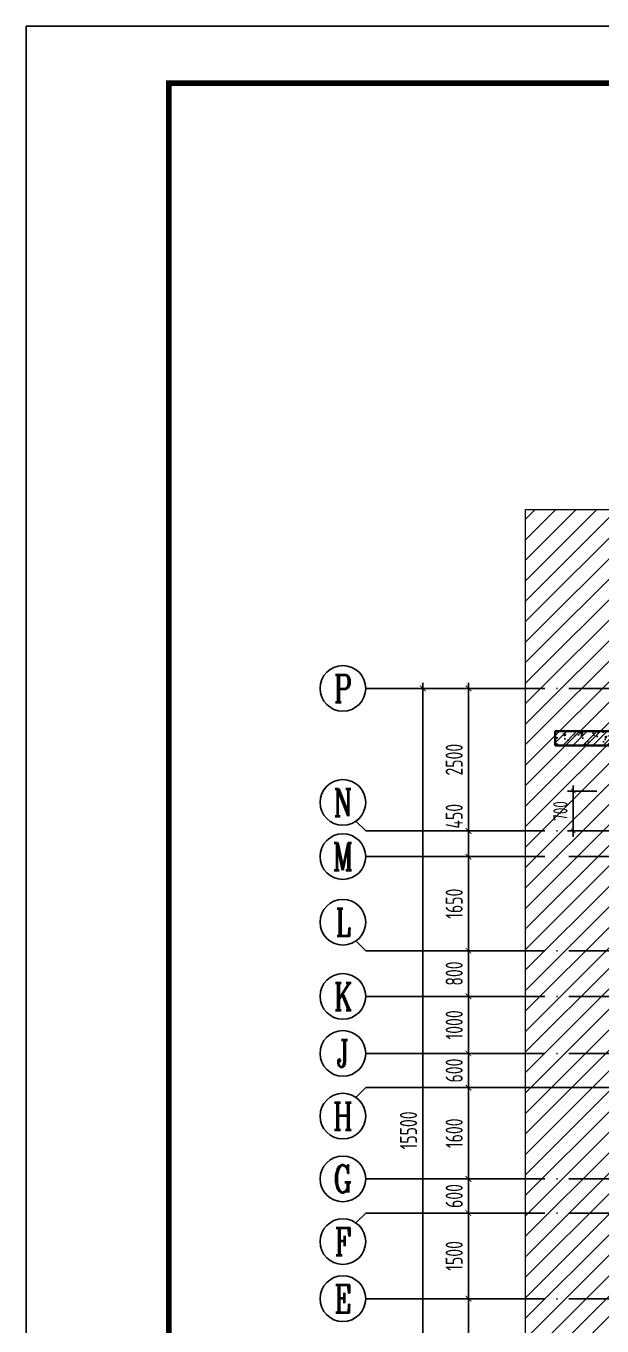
# Model space of a CAD drawing. Extents: x -655480 to 203344, y -294099 to 287156.
# Drawn here: x -418398 to -408307, y 203390 to 226182 of the extents above; entities that cross this region are included whole.
import ezdxf
from ezdxf.enums import TextEntityAlignment as Align

# ---------------------------------------------------------------- set-up
doc = ezdxf.new("R2010")
doc.units = 0
doc.header["$LTSCALE"] = 1000
doc.linetypes.add('DOTE', pattern=[2.42, 2, -0.2, 0.02, -0.2])
doc.layers.get('0').update_dxf_attribs({"linetype": 'CONTINUOUS'})
doc.layers.get('DEFPOINTS').update_dxf_attribs({"linetype": 'CONTINUOUS'})
for name, color, linetype in [('-TK', 7, 'CONTINUOUS'), ('A-AXIS', 1, 'CONTINUOUS'), ('A-DOTE', 10, 'DOTE'), ('AXIS_NUM', 7, 'CONTINUOUS'), ('S-J基础底板标注', 3, 'CONTINUOUS'), ('S-Q墙填充', 252, 'CONTINUOUS'), ('S-Q墙实线', 6, 'CONTINUOUS'), ('S-Y一般标注', 3, 'CONTINUOUS'), ('S-降板填充', 75, 'CONTINUOUS')]:
    doc.layers.add(name, color=color, linetype=linetype)
doc.layers.add('板元', color=253, linetype='CONTINUOUS', lineweight=18)
doc.styles.add('TSSD_Axis', font='complex.shx', dxfattribs={"width": 0.7, "bigfont": 'hztxt.shx'})
doc.styles.add('TSSD_DIMENSION', font='Tssdeng.shx', dxfattribs={"width": 0.7, "bigfont": 'tssdchn.shx'})
doc.dimstyles.new('TSSD_100_100', dxfattribs={"dimtxt": 300, "dimasz": 100, "dimexe": 100, "dimexo": 250, "dimgap": 100, "dimtad": 1, "dimdec": 0, "dimzin": 0, "dimdsep": 46, "dimtxsty": 'TSSD_DIMENSION', "dimblk": 'ARCHTICK', "dimcen": 0, "dimdle": 100, "dimclrt": 7, "dimadec": 0, "dimazin": 0, "dimtfac": 1, "dimtdec": 0, "dimtix": 1, "dimtmove": 2, "dimatfit": 3, "dimldrblk": 'ARCHTICK', "dimfxl": 1, "dimtolj": 1, "dimtzin": 0, "dimarcsym": 0})
doc.dimstyles.new('TSSD_100_100$0', dxfattribs={"dimtxt": 300, "dimasz": 80, "dimexe": 100, "dimexo": 250, "dimgap": 100, "dimtad": 1, "dimdec": 0, "dimzin": 0, "dimdsep": 46, "dimtxsty": 'TSSD_DIMENSION', "dimblk": 'ARCHTICK', "dimcen": 0, "dimdle": 100, "dimclrd": 3, "dimclre": 3, "dimclrt": 7, "dimadec": 0, "dimazin": 0, "dimtfac": 1, "dimtdec": 0, "dimtix": 1, "dimtmove": 2, "dimatfit": 3, "dimldrblk": 'ARCHTICK', "dimfxl": 1, "dimtolj": 1, "dimtzin": 0, "dimarcsym": 0})

# ---------------------------------------------------------------- blocks, each defined once
blk = doc.blocks.new('A1')
blk.add_lwpolyline([(0, 59400), (0, 0), (84100, 0), (84100, 59400)], close=True)
at = {"const_width": 100}
blk.add_lwpolyline([(2500, 58400), (2500, 1000), (83100, 1000), (83100, 58400)], close=True, dxfattribs=at)
blk = doc.blocks.new('ts_axno')
at = {"color": 0, "linetype": 'ByBlock', "lineweight": -2}
blk.add_circle((0, 0), 0.5, dxfattribs=at)
at = {"color": 0, "linetype": 'ByBlock', "lineweight": -2, "style": 'TSSD_Axis', "width": 0.7}
blk.add_attdef('A', text='', height=0.6, dxfattribs=at).set_placement((0, 0), align=Align.MIDDLE_CENTER)
blk = doc.blocks.new('_ArchTick')
at = {"color": 0, "linetype": 'ByBlock', "const_width": 0.15}
blk.add_lwpolyline([(-0.5, -0.5), (0.5, 0.5)], dxfattribs=at)
blk = doc.blocks.new('*D496')
at = {"layer": 'DEFPOINTS', "color": 0, "transparency": 16777216}
for p in [(-198891, 274913), (-197891, 274913), (-197891, 273413)]:
    blk.add_point(p, dxfattribs=at)
at = {"layer": 'S-Y一般标注', "color": 0, "lineweight": -2, "transparency": 16777216}
for p, q in [((-198141, 274913), (-198991, 274913)), ((-198891, 273313), (-198891, 275013)), ((-198141, 273413), (-198991, 273413))]:
    blk.add_line(p, q, dxfattribs=at)
at = {"layer": 'S-Y一般标注', "color": 0, "lineweight": -2, "transparency": 16777216, "xscale": 100, "yscale": 100, "zscale": 100}
for p, rotation in [((-198891, 274913), 90), ((-198891, 273413), 270)]:
    blk.add_blockref('_ArchTick', p, dxfattribs=dict(at, rotation=rotation))
at = {"layer": 'S-Y一般标注', "color": 7, "transparency": 16777216, "insert": (-199141, 274163), "char_height": 300, "attachment_point": 5, "rotation": 90, "style": 'TSSD_DIMENSION'}
blk.add_mtext('\\A1;1500', dxfattribs=at)
blk = doc.blocks.new('*D497')
at = {"layer": 'DEFPOINTS', "color": 0, "transparency": 16777216}
for p in [(-198891, 275513), (-197891, 275513), (-197891, 274913)]:
    blk.add_point(p, dxfattribs=at)
at = {"layer": 'S-Y一般标注', "color": 0, "lineweight": -2, "transparency": 16777216}
for p, q in [((-198891, 275513), (-198891, 275613)), ((-198141, 275513), (-198991, 275513)), ((-198891, 274913), (-198891, 275513)), ((-198141, 274913), (-198991, 274913)), ((-198891, 274913), (-198891, 274813))]:
    blk.add_line(p, q, dxfattribs=at)
at = {"layer": 'S-Y一般标注', "color": 0, "lineweight": -2, "transparency": 16777216, "xscale": 100, "yscale": 100, "zscale": 100}
for p, rotation in [((-198891, 275513), 270), ((-198891, 274913), 90)]:
    blk.add_blockref('_ArchTick', p, dxfattribs=dict(at, rotation=rotation))
at = {"layer": 'S-Y一般标注', "color": 7, "transparency": 16777216, "insert": (-199141, 275213), "char_height": 300, "attachment_point": 5, "rotation": 90, "style": 'TSSD_DIMENSION'}
blk.add_mtext('\\A1;600', dxfattribs=at)
blk = doc.blocks.new('*D498')
at = {"layer": 'DEFPOINTS', "color": 0, "transparency": 16777216}
for p in [(-198891, 277113), (-197891, 277113), (-197891, 275513)]:
    blk.add_point(p, dxfattribs=at)
at = {"layer": 'S-Y一般标注', "color": 0, "lineweight": -2, "transparency": 16777216}
for p, q in [((-198891, 275413), (-198891, 277213)), ((-198141, 277113), (-198991, 277113)), ((-198141, 275513), (-198991, 275513))]:
    blk.add_line(p, q, dxfattribs=at)
at = {"layer": 'S-Y一般标注', "color": 0, "lineweight": -2, "transparency": 16777216, "xscale": 100, "yscale": 100, "zscale": 100}
for p, rotation in [((-198891, 277113), 90), ((-198891, 275513), 270)]:
    blk.add_blockref('_ArchTick', p, dxfattribs=dict(at, rotation=rotation))
at = {"layer": 'S-Y一般标注', "color": 7, "transparency": 16777216, "insert": (-199141, 276313), "char_height": 300, "attachment_point": 5, "rotation": 90, "style": 'TSSD_DIMENSION'}
blk.add_mtext('\\A1;1600', dxfattribs=at)
blk = doc.blocks.new('*D499')
at = {"layer": 'DEFPOINTS', "color": 0, "transparency": 16777216}
for p in [(-198891, 277713), (-197891, 277713), (-197891, 277113)]:
    blk.add_point(p, dxfattribs=at)
at = {"layer": 'S-Y一般标注', "color": 0, "lineweight": -2, "transparency": 16777216}
for p, q in [((-198141, 277713), (-198991, 277713)), ((-198891, 277713), (-198891, 277813)), ((-198891, 277113), (-198891, 277713)), ((-198141, 277113), (-198991, 277113)), ((-198891, 277113), (-198891, 277013))]:
    blk.add_line(p, q, dxfattribs=at)
at = {"layer": 'S-Y一般标注', "color": 0, "lineweight": -2, "transparency": 16777216, "xscale": 100, "yscale": 100, "zscale": 100}
for p, rotation in [((-198891, 277713), 270), ((-198891, 277113), 90)]:
    blk.add_blockref('_ArchTick', p, dxfattribs=dict(at, rotation=rotation))
at = {"layer": 'S-Y一般标注', "color": 7, "transparency": 16777216, "insert": (-199141, 277413), "char_height": 300, "attachment_point": 5, "rotation": 90, "style": 'TSSD_DIMENSION'}
blk.add_mtext('\\A1;600', dxfattribs=at)
blk = doc.blocks.new('*D500')
at = {"layer": 'DEFPOINTS', "color": 0, "transparency": 16777216}
for p in [(-198891, 278713), (-197891, 278713), (-197891, 277713)]:
    blk.add_point(p, dxfattribs=at)
at = {"layer": 'S-Y一般标注', "color": 0, "lineweight": -2, "transparency": 16777216}
for p, q in [((-198891, 277613), (-198891, 278813)), ((-198141, 278713), (-198991, 278713)), ((-198141, 277713), (-198991, 277713))]:
    blk.add_line(p, q, dxfattribs=at)
at = {"layer": 'S-Y一般标注', "color": 0, "lineweight": -2, "transparency": 16777216, "xscale": 100, "yscale": 100, "zscale": 100}
for p, rotation in [((-198891, 278713), 90), ((-198891, 277713), 270)]:
    blk.add_blockref('_ArchTick', p, dxfattribs=dict(at, rotation=rotation))
at = {"layer": 'S-Y一般标注', "color": 7, "transparency": 16777216, "insert": (-199141, 278213), "char_height": 300, "attachment_point": 5, "rotation": 90, "style": 'TSSD_DIMENSION'}
blk.add_mtext('\\A1;1000', dxfattribs=at)
blk = doc.blocks.new('*D501')
at = {"layer": 'DEFPOINTS', "color": 0, "transparency": 16777216}
for p in [(-199691, 284113), (-197891, 284113), (-197891, 268613)]:
    blk.add_point(p, dxfattribs=at)
at = {"layer": 'S-Y一般标注', "color": 0, "lineweight": -2, "transparency": 16777216}
for p, q in [((-198141, 284113), (-199791, 284113)), ((-199691, 268513), (-199691, 284213)), ((-198141, 268613), (-199791, 268613))]:
    blk.add_line(p, q, dxfattribs=at)
at = {"layer": 'S-Y一般标注', "color": 0, "lineweight": -2, "transparency": 16777216, "xscale": 100, "yscale": 100, "zscale": 100}
for p, rotation in [((-199691, 284113), 90), ((-199691, 268613), 270)]:
    blk.add_blockref('_ArchTick', p, dxfattribs=dict(at, rotation=rotation))
at = {"layer": 'S-Y一般标注', "color": 7, "transparency": 16777216, "insert": (-199941, 276363), "char_height": 300, "attachment_point": 5, "rotation": 90, "style": 'TSSD_DIMENSION'}
blk.add_mtext('\\A1;15500', dxfattribs=at)
blk = doc.blocks.new('*D502')
at = {"layer": 'DEFPOINTS', "color": 0, "transparency": 16777216}
for p in [(-198891, 279513), (-197891, 279513), (-197891, 278713)]:
    blk.add_point(p, dxfattribs=at)
at = {"layer": 'S-Y一般标注', "color": 0, "lineweight": -2, "transparency": 16777216}
for p, q in [((-198141, 279513), (-198991, 279513)), ((-198891, 278613), (-198891, 279613)), ((-198141, 278713), (-198991, 278713))]:
    blk.add_line(p, q, dxfattribs=at)
at = {"layer": 'S-Y一般标注', "color": 0, "lineweight": -2, "transparency": 16777216, "xscale": 100, "yscale": 100, "zscale": 100}
for p, rotation in [((-198891, 279513), 90), ((-198891, 278713), 270)]:
    blk.add_blockref('_ArchTick', p, dxfattribs=dict(at, rotation=rotation))
at = {"layer": 'S-Y一般标注', "color": 7, "transparency": 16777216, "insert": (-199141, 279113), "char_height": 300, "attachment_point": 5, "rotation": 90, "style": 'TSSD_DIMENSION'}
blk.add_mtext('\\A1;800', dxfattribs=at)
blk = doc.blocks.new('*D503')
at = {"layer": 'DEFPOINTS', "color": 0, "transparency": 16777216}
for p in [(-198891, 281613), (-197891, 281613), (-197891, 281163)]:
    blk.add_point(p, dxfattribs=at)
at = {"layer": 'S-Y一般标注', "color": 0, "lineweight": -2, "transparency": 16777216}
for p, q in [((-198891, 281063), (-198891, 281713)), ((-198141, 281613), (-198991, 281613)), ((-198141, 281163), (-198991, 281163))]:
    blk.add_line(p, q, dxfattribs=at)
at = {"layer": 'S-Y一般标注', "color": 0, "lineweight": -2, "transparency": 16777216, "xscale": 100, "yscale": 100, "zscale": 100}
for p, rotation in [((-198891, 281613), 90), ((-198891, 281163), 270)]:
    blk.add_blockref('_ArchTick', p, dxfattribs=dict(at, rotation=rotation))
at = {"layer": 'S-Y一般标注', "color": 7, "transparency": 16777216, "insert": (-199141, 281871), "char_height": 300, "attachment_point": 5, "rotation": 90, "style": 'TSSD_DIMENSION'}
blk.add_mtext('\\A1;450', dxfattribs=at)
blk = doc.blocks.new('*D504')
at = {"layer": 'DEFPOINTS', "color": 0, "transparency": 16777216}
for p in [(-198891, 284113), (-197891, 284113), (-197891, 281613)]:
    blk.add_point(p, dxfattribs=at)
at = {"layer": 'S-Y一般标注', "color": 0, "lineweight": -2, "transparency": 16777216}
for p, q in [((-198141, 284113), (-198991, 284113)), ((-198891, 281513), (-198891, 284213)), ((-198141, 281613), (-198991, 281613))]:
    blk.add_line(p, q, dxfattribs=at)
at = {"layer": 'S-Y一般标注', "color": 0, "lineweight": -2, "transparency": 16777216, "xscale": 100, "yscale": 100, "zscale": 100}
for p, rotation in [((-198891, 284113), 90), ((-198891, 281613), 270)]:
    blk.add_blockref('_ArchTick', p, dxfattribs=dict(at, rotation=rotation))
at = {"layer": 'S-Y一般标注', "color": 7, "transparency": 16777216, "insert": (-199141, 282863), "char_height": 300, "attachment_point": 5, "rotation": 90, "style": 'TSSD_DIMENSION'}
blk.add_mtext('\\A1;2500', dxfattribs=at)
blk = doc.blocks.new('*D506')
at = {"layer": 'DEFPOINTS', "color": 0, "transparency": 16777216}
for p in [(-198891, 273413), (-197891, 273413), (-197891, 270413)]:
    blk.add_point(p, dxfattribs=at)
at = {"layer": 'S-Y一般标注', "color": 0, "lineweight": -2, "transparency": 16777216}
for p, q in [((-198891, 270313), (-198891, 273513)), ((-198141, 273413), (-198991, 273413)), ((-198141, 270413), (-198991, 270413))]:
    blk.add_line(p, q, dxfattribs=at)
at = {"layer": 'S-Y一般标注', "color": 0, "lineweight": -2, "transparency": 16777216, "xscale": 100, "yscale": 100, "zscale": 100}
for p, rotation in [((-198891, 273413), 90), ((-198891, 270413), 270)]:
    blk.add_blockref('_ArchTick', p, dxfattribs=dict(at, rotation=rotation))
at = {"layer": 'S-Y一般标注', "color": 7, "transparency": 16777216, "insert": (-199141, 271913), "char_height": 300, "attachment_point": 5, "rotation": 90, "style": 'TSSD_DIMENSION'}
blk.add_mtext('\\A1;3000', dxfattribs=at)
blk = doc.blocks.new('*D541')
at = {"layer": 'DEFPOINTS', "color": 0, "transparency": 16777216}
for p in [(-198891, 281163), (-197891, 281163), (-197891, 279513)]:
    blk.add_point(p, dxfattribs=at)
at = {"layer": 'S-Y一般标注', "color": 0, "lineweight": -2, "transparency": 16777216}
for p, q in [((-198891, 279413), (-198891, 281263)), ((-198141, 281163), (-198991, 281163)), ((-198141, 279513), (-198991, 279513))]:
    blk.add_line(p, q, dxfattribs=at)
at = {"layer": 'S-Y一般标注', "color": 0, "lineweight": -2, "transparency": 16777216, "xscale": 100, "yscale": 100, "zscale": 100}
for p, rotation in [((-198891, 281163), 90), ((-198891, 279513), 270)]:
    blk.add_blockref('_ArchTick', p, dxfattribs=dict(at, rotation=rotation))
at = {"layer": 'S-Y一般标注', "color": 7, "transparency": 16777216, "insert": (-199141, 280338), "char_height": 300, "attachment_point": 5, "rotation": 90, "style": 'TSSD_DIMENSION'}
blk.add_mtext('\\A1;1650', dxfattribs=at)
blk = doc.blocks.new('*D1241')
at = {"layer": 'DEFPOINTS', "color": 0, "transparency": 16777216}
for p in [(-408810, 212769), (-408146, 212769), (-408146, 212069)]:
    blk.add_point(p, dxfattribs=at)
at = {"layer": 'S-J基础底板标注', "color": 3, "lineweight": -2, "transparency": 16777216}
for p, q in [((-408396, 212769), (-408910, 212769)), ((-408810, 211969), (-408810, 212869)), ((-408396, 212069), (-408910, 212069))]:
    blk.add_line(p, q, dxfattribs=at)
at = {"layer": 'S-J基础底板标注', "color": 3, "lineweight": -2, "transparency": 16777216, "xscale": 80, "yscale": 80, "zscale": 80}
for p, rotation in [((-408810, 212769), 89.99988035696633), ((-408810, 212069), 269.9998803569663)]:
    blk.add_blockref('_ArchTick', p, dxfattribs=dict(at, rotation=rotation))
at = {"layer": 'S-J基础底板标注', "color": 7, "transparency": 16777216, "insert": (-409035, 212419), "char_height": 250, "attachment_point": 5, "rotation": 89.9999, "style": 'TSSD_DIMENSION'}
blk.add_mtext('\\A1;700', dxfattribs=at)
blk = doc.blocks.new('20210827.00163710')
at = {"layer": 'A-AXIS'}
for p, q in [((-253172, -271230.2), (-255972, -271230.2)), ((-255972, -273730.2), (-256143.6, -273558.6)), ((-253172, -273730.2), (-255972, -273730.2)), ((-253172, -274180.2), (-255972, -274180.2)), ((-255972, -275830.2), (-256143.6, -275658.6)), ((-253172, -275830.2), (-255972, -275830.2)), ((-253172, -276630.2), (-255972, -276630.2)), ((-253172, -277630.2), (-255972, -277630.2)), ((-255972, -278229.9), (-256143.6, -278401.6)), ((-253172, -278229.9), (-255972, -278229.9)), ((-253172, -279830.2), (-255972, -279830.2)), ((-255972, -280430.2), (-256143.6, -280601.8)), ((-253172, -280430.2), (-255972, -280430.2)), ((-253172, -281930.2), (-255972, -281930.2))]:
    blk.add_line(p, q, dxfattribs=at)
at = {"layer": 'A-DOTE'}
for p, q in [((-197172, -271230.2), (-253172, -271230.2)), ((-197172, -273730.2), (-253172, -273730.2)), ((-197172, -274180.2), (-253172, -274180.2)), ((-197172, -275830.2), (-253172, -275830.2)), ((-197172, -276630.2), (-253172, -276630.2)), ((-197172, -277630.2), (-253172, -277630.2)), ((-253172, -278229.9), (-197172, -278229.9)), ((-197172, -279830.2), (-253172, -279830.2)), ((-197172, -280430.2), (-253172, -280430.2)), ((-197172, -281930.2), (-253172, -281930.2))]:
    blk.add_line(p, q, dxfattribs=at)
at = {"layer": 'A-AXIS'}
ref = blk.add_blockref('ts_axno', (-256372, -271230.2), dxfattribs=dict(at, xscale=800, yscale=800, zscale=800))
ref.add_attrib('G', 'P', dxfattribs={"layer": 'AXIS_NUM', "height": 480, "style": 'TSSD_Axis', "width": 0.7}).set_placement((-256372, -271230.2), align=Align.MIDDLE_CENTER)
ref = blk.add_blockref('ts_axno', (-256372, -273230.2), dxfattribs=dict(at, xscale=800, yscale=800, zscale=800))
ref.add_attrib('G', 'N', dxfattribs={"layer": 'AXIS_NUM', "height": 480, "style": 'TSSD_Axis', "width": 0.7}).set_placement((-256372, -273230.2), align=Align.MIDDLE_CENTER)
ref = blk.add_blockref('ts_axno', (-256372, -274180.2), dxfattribs=dict(at, xscale=800, yscale=800, zscale=800))
ref.add_attrib('G', 'M', dxfattribs={"layer": 'AXIS_NUM', "height": 480, "style": 'TSSD_Axis', "width": 0.7}).set_placement((-256372, -274180.2), align=Align.MIDDLE_CENTER)
ref = blk.add_blockref('ts_axno', (-256372, -275330.2), dxfattribs=dict(at, xscale=800, yscale=800, zscale=800))
ref.add_attrib('G', 'L', dxfattribs={"layer": 'AXIS_NUM', "height": 480, "style": 'TSSD_Axis', "width": 0.7}).set_placement((-256372, -275330.2), align=Align.MIDDLE_CENTER)
ref = blk.add_blockref('ts_axno', (-256372, -276630.2), dxfattribs=dict(at, xscale=800, yscale=800, zscale=800))
ref.add_attrib('G', 'K', dxfattribs={"layer": 'AXIS_NUM', "height": 480, "style": 'TSSD_Axis', "width": 0.7}).set_placement((-256372, -276630.2), align=Align.MIDDLE_CENTER)
ref = blk.add_blockref('ts_axno', (-256372, -277630.2), dxfattribs=dict(at, xscale=800, yscale=800, zscale=800))
ref.add_attrib('G', 'J', dxfattribs={"layer": 'AXIS_NUM', "height": 480, "style": 'TSSD_Axis', "width": 0.7}).set_placement((-256372, -277630.2), align=Align.MIDDLE_CENTER)
ref = blk.add_blockref('ts_axno', (-256372, -278729.9), dxfattribs=dict(at, xscale=800, yscale=800, zscale=800))
ref.add_attrib('C', 'H', dxfattribs={"layer": 'AXIS_NUM', "height": 480, "style": 'TSSD_Axis', "width": 0.7}).set_placement((-256372, -278729.9), align=Align.MIDDLE_CENTER)
ref = blk.add_blockref('ts_axno', (-256372, -279830.2), dxfattribs=dict(at, xscale=800, yscale=800, zscale=800))
ref.add_attrib('D', 'G', dxfattribs={"layer": 'AXIS_NUM', "height": 480, "style": 'TSSD_Axis', "width": 0.7}).set_placement((-256372, -279830.2), align=Align.MIDDLE_CENTER)
ref = blk.add_blockref('ts_axno', (-256372, -280930.2), dxfattribs=dict(at, xscale=800, yscale=800, zscale=800))
ref.add_attrib('C', 'F', dxfattribs={"layer": 'AXIS_NUM', "height": 480, "style": 'TSSD_Axis', "width": 0.7}).set_placement((-256372, -280930.2), align=Align.MIDDLE_CENTER)
ref = blk.add_blockref('ts_axno', (-256372, -281930.2), dxfattribs=dict(at, xscale=800, yscale=800, zscale=800))
ref.add_attrib('B', 'E', dxfattribs={"layer": 'AXIS_NUM', "height": 480, "style": 'TSSD_Axis', "width": 0.7}).set_placement((-256372, -281930.2), align=Align.MIDDLE_CENTER)
at = {"layer": 'S-Y一般标注'}
for base, p1, p2, picture, middle in [((-254972, -271230.2), (-253172, -286730.2), (-253172, -271230.2), '*D501', (-255222, -278980.2)), ((-254172, -271230.2), (-253172, -273730.2), (-253172, -271230.2), '*D504', (-254422, -272480.2)), ((-254172, -274180.2), (-253172, -275830.2), (-253172, -274180.2), '*D541', (-254422, -275005.2)), ((-254172, -275830.2), (-253172, -276630.2), (-253172, -275830.2), '*D502', (-254422, -276230.2)), ((-254172, -276630.2), (-253172, -277630.2), (-253172, -276630.2), '*D500', (-254422, -277130.2)), ((-254172, -277630.2), (-253172, -278229.9), (-253172, -277630.2), '*D499', (-254422, -277930.1)), ((-254172, -278229.9), (-253172, -279830.2), (-253172, -278229.9), '*D498', (-254422, -279030.1)), ((-254172, -279830.2), (-253172, -280430.2), (-253172, -279830.2), '*D497', (-254422, -280130.2)), ((-254172, -280430.2), (-253172, -281930.2), (-253172, -280430.2), '*D496', (-254422, -281180.2)), ((-254172, -281930.2), (-253172, -284930.2), (-253172, -281930.2), '*D506', (-254422, -283430.2))]:
    dim = blk.add_linear_dim(base=base, p1=p1, p2=p2, angle=90, dimstyle='TSSD_100_100', dxfattribs=at)
    dim.commit()
    dim.dimension.update_dxf_attribs({"geometry": picture, "text_midpoint": middle, "insert": (-55280.9, -555343.3)})
dim = blk.add_linear_dim(base=(-254172, -273730.2), p1=(-253172, -274180.2), p2=(-253172, -273730.2), angle=90, dimstyle='TSSD_100_100', dxfattribs=at)
dim.commit()
dim.dimension.update_dxf_attribs({"geometry": '*D503', "text_midpoint": (-254422, -273472.1), "dimtype": 128, "insert": (-55280.9, -555343.3)})

msp = doc.modelspace()

# ---------------------------------------------------------------- hatches: boundary and pattern name
at = {"layer": 'S-Q墙填充', "linetype": 'ByBlock'}
h = msp.add_hatch(dxfattribs=at)
h.set_pattern_fill('钢筋混凝土', color=252, scale=50)
h.set_pattern_definition([(45, (-1438581.56, 463489.72), (-88.388348, 88.388348), []), (50, (-1438581.56, 463489.72), (358.63009, -31.37607), [37.5, -412.5]), (355, (-1438581.56, 463489.72), (-69.37567, 376.09607), [30, -330]), (100.4514, (-1438551.67, 463487.1), (289.25469, 344.71977), [31.8701, -350.57106]), (46.1842, (-1438581.56, 463589.7), (533.62052, -82.7595), [56.25, -618.75]), (96.6356, (-1438537.1, 463582.8), (467.33135, 487.05894), [47.80514, -525.8565]), (351.1842, (-1438581.56, 463589.7), (467.33097, 487.0593), [45, -495]), (21, (-1438531.56, 463564.72), (298.45353, -201.309445), [37.5, -412.5]), (326, (-1438531.56, 463564.72), (121.65767, 362.57502), [30, -330]), (71.4514, (-1438506.7, 463547.94), (420.11131, 161.26525), [31.8701, -350.57106]), (37.5, (-1438581.56, 463489.72), (6.079928, 166.446927), [0, -326, 0, -335, 0, -331.25]), (7.5, (-1438581.56, 463489.72), (131.53477, 197.205856), [0, -191, 0, -318.5, 0, -126.25]), (327.5, (-1438693.06, 463489.72), (266.911218, -11.277436), [0, -125, 0, -390, 0, -517.5]), (317.5, (-1438743.06, 463489.72), (291.593085, 50.05249), [0, -162.5, 0, -259, 0, -367.5])])
h.paths.add_polyline_path([(-409126.24, 213566.14), (-409126.24, 213816.14), (-405406.43, 213816.14), (-405406.43, 213566.14)])
at = {"layer": 'S-降板填充'}
h = msp.add_hatch(dxfattribs=at)
h.set_pattern_fill('ANSI31', color=252, scale=80, style=0)
h.paths.add_polyline_path([(-353602.69, 217704.69), (-409646.04, 217704.69), (-409646.04, 197044.71), (-353602.69, 197044.71)])
h.paths.add_polyline_path([(-372340.88, 210569.14), (-372340.88, 213369.14), (-355096.05, 213369.14), (-355096.05, 198469.14), (-396746.05, 198469.14), (-396746.05, 197869.14), (-408146.05, 197869.14), (-408146.05, 212769.14), (-396245.88, 212769.14), (-396245.88, 214469.14), (-390546.05, 214469.14), (-390546.05, 210569.14)], flags=16)

# ---------------------------------------------------------------- linework, layer by layer
at = {"layer": 'S-Q墙实线', "lineweight": 35}
msp.add_lwpolyline([(-409126.24, 213566.14), (-409126.24, 213816.14), (-405406.43, 213816.14), (-405406.43, 213566.14)], close=True, dxfattribs=at)
at = {"layer": '板元', "color": 2}
msp.add_lwpolyline([(-409646.04, 197044.71), (-409646.04, 217704.69), (-353602.69, 217704.69), (-353602.69, 197044.71)], close=True, dxfattribs=at)

# ---------------------------------------------------------------- block references
at = {"layer": '-TK'}
msp.add_blockref('A1', (-418397.56, 166782.28), dxfattribs=at)
at = {"layer": 'A-DOTE', "color": 2}
msp.add_blockref('20210827.00163710', (-156474.07, 485799.36), dxfattribs=at)

# ---------------------------------------------------------------- dimensions: what is measured, and where the dimension line sits
at = {"layer": 'S-J基础底板标注'}
dim = msp.add_aligned_dim(p1=(-408146.05, 212069.14), p2=(-408146.05, 212769.14), distance=663.66, dimstyle='TSSD_100_100$0', override={"dimtxt": 250}, dxfattribs=at)
dim.commit()
dim.dimension.update_dxf_attribs({"geometry": '*D1241', "text_midpoint": (-409034.7, 212419.14)})

doc.saveas('drawing.dxf')
